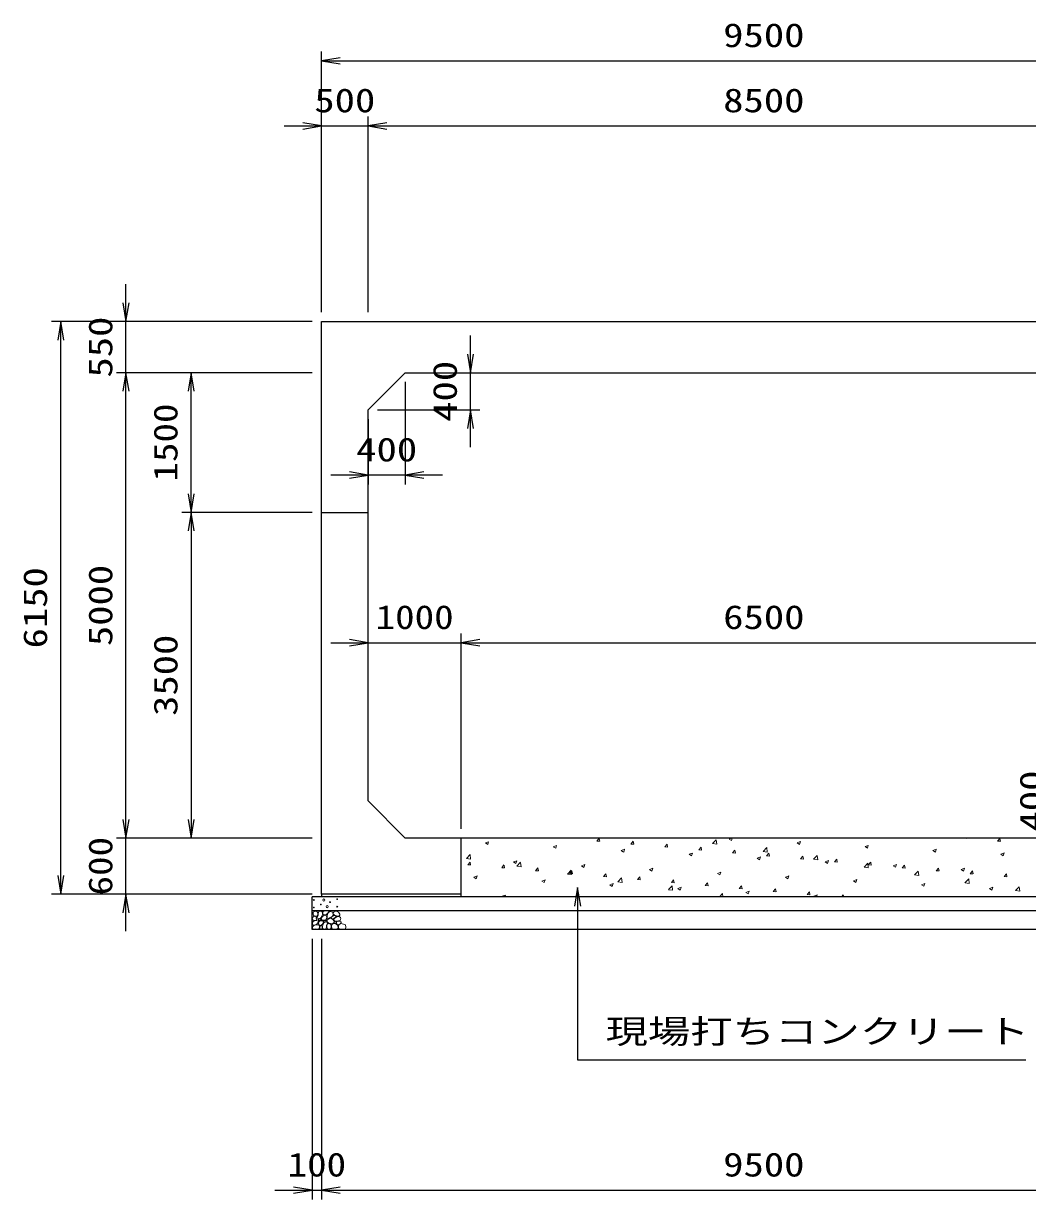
# Model space of a CAD drawing. Units: millimetres at full size. Extents: x 0 to 84100, y 0 to 59400.
# Drawn here: x 34100 to 44881, y 29970 to 42600 of the extents above; entities that cross this region are included whole.
import ezdxf
from ezdxf.enums import TextEntityAlignment as Align

# ---------------------------------------------------------------- set-up
doc = ezdxf.new("R2010")
doc.units = ezdxf.units.MM
for name, color, linetype, lineweight in [('D-DCR-HCHn', 4, 'Continuous', 9), ('D-STR-DIM', 7, 'Continuous', 25), ('D-STR-STRn', 1, 'Continuous', 25), ('D-STR-TXT', 7, 'Continuous', 25)]:
    doc.layers.add(name, color=color, linetype=linetype, lineweight=lineweight)
doc.styles.add('ＭＳ ゴシック', font='')
doc.styles.get('ＭＳ ゴシック').set_extended_font_data('MS Gothic')

# ---------------------------------------------------------------- blocks, each defined once
blk = doc.blocks.new('open_arrow')
at = {"color": 0, "linetype": 'Continuous', "lineweight": -2}
blk.add_lwpolyline([(7.5, 1.25), (0, 0), (7.5, -1.25)], dxfattribs=at)

msp = doc.modelspace()

# ---------------------------------------------------------------- linework, layer by layer
at = {"layer": 'D-DCR-HCHn'}
for p, q in [((39911.6, 33850), (39923.699, 33848.942)), ((39923.95, 33848.862), (39923.74, 33850)), ((40257.658, 33819.753), (40282.149, 33848.939)), ((40288.318, 33816.981), (40282.444, 33848.824)), ((41676.275, 33841.137), (41699.364, 33850)), ((41701.648, 33824.01), (41710.369, 33850)), ((44208.69, 33850), (44225.631, 33848.518)), ((44225.88, 33848.409), (44225.586, 33850)), ((39059.254, 33799.347), (39094.823, 33813.001)), ((39059.329, 33799.262), (39084.598, 33782.217)), ((39084.631, 33782.218), (39094.931, 33812.916)), ((39789.317, 33758.662), (39824.886, 33772.315)), ((39789.391, 33758.577), (39814.66, 33741.533)), ((39814.692, 33741.533), (39824.993, 33772.231)), ((40257.703, 33819.72), (40288.067, 33817.063)), ((40519.379, 33717.976), (40554.949, 33731.63)), ((40544.754, 33700.849), (40555.054, 33731.547)), ((40622.028, 33787.875), (40646.518, 33817.061)), ((40622.071, 33787.842), (40652.435, 33785.185)), ((40652.686, 33785.101), (40646.812, 33816.944)), ((40986.397, 33755.997), (41010.887, 33785.183)), ((40986.439, 33755.964), (41016.803, 33753.307)), ((41017.053, 33753.22), (41011.18, 33785.063)), ((41350.766, 33724.118), (41375.257, 33753.305)), ((41350.807, 33724.086), (41381.171, 33721.429)), ((41381.421, 33721.34), (41375.547, 33753.182)), ((41499.461, 33792.43), (41539.028, 33833.667)), ((41499.519, 33792.325), (41544.699, 33785.318)), ((41544.651, 33785.347), (41539.039, 33833.591)), ((41676.347, 33841.053), (41701.616, 33824.008)), ((42041.619, 33708.345), (42081.186, 33749.583)), ((42086.81, 33701.262), (42081.197, 33749.507)), ((42406.338, 33800.452), (42441.907, 33814.106)), ((42406.409, 33800.368), (42431.678, 33783.323)), ((42431.71, 33783.326), (42442.01, 33814.024)), ((43136.4, 33759.767), (43171.97, 33773.42)), ((43136.47, 33759.683), (43161.739, 33742.639)), ((43161.771, 33742.641), (43172.072, 33773.339)), ((43866.463, 33719.081), (43902.033, 33732.735)), ((43891.833, 33701.957), (43902.133, 33732.655)), ((44559.604, 33819.329), (44584.094, 33848.515)), ((44559.635, 33819.296), (44589.999, 33816.64)), ((44590.247, 33816.528), (44584.374, 33848.371)), ((38856.02, 33633.916), (38895.588, 33675.154)), ((38856.077, 33633.817), (38901.257, 33626.81)), ((38901.21, 33626.834), (38895.598, 33675.078)), ((39362.484, 33594.816), (39398.053, 33608.47)), ((39387.859, 33577.688), (39398.16, 33608.386)), ((40519.453, 33717.892), (40544.722, 33700.848)), ((41249.442, 33677.291), (41285.011, 33690.945)), ((41249.514, 33677.207), (41274.783, 33660.163)), ((41274.815, 33660.164), (41285.116, 33690.862)), ((41715.136, 33692.24), (41739.626, 33721.427)), ((41715.175, 33692.208), (41745.539, 33689.551)), ((41745.789, 33689.459), (41739.915, 33721.302)), ((41979.505, 33636.606), (42015.074, 33650.26)), ((41979.576, 33636.522), (42004.845, 33619.478)), ((42004.877, 33619.48), (42015.177, 33650.178)), ((42041.677, 33708.239), (42086.857, 33701.232)), ((42079.505, 33660.362), (42103.995, 33689.548)), ((42079.544, 33660.33), (42109.908, 33657.673)), ((42110.156, 33657.578), (42104.283, 33689.421)), ((42443.874, 33628.484), (42468.365, 33657.67)), ((42443.912, 33628.451), (42474.276, 33625.795)), ((42474.524, 33625.698), (42468.65, 33657.541)), ((42583.777, 33624.26), (42623.344, 33665.498)), ((42583.836, 33624.154), (42629.015, 33617.147)), ((42628.968, 33617.178), (42623.355, 33665.422)), ((42709.568, 33595.921), (42745.137, 33609.575)), ((42734.939, 33578.795), (42745.239, 33609.493)), ((42808.244, 33596.606), (42832.734, 33625.792)), ((42808.28, 33596.573), (42838.644, 33593.917)), ((42838.892, 33593.817), (42833.018, 33625.66)), ((43866.532, 33718.998), (43891.801, 33701.954)), ((44596.526, 33678.396), (44632.095, 33692.05)), ((44596.593, 33678.313), (44621.863, 33661.269)), ((44621.895, 33661.272), (44632.195, 33691.97)), ((38870.668, 33565.152), (38895.158, 33594.338)), ((38870.716, 33565.119), (38901.08, 33562.463)), ((38901.33, 33562.39), (38895.456, 33594.232)), ((39235.037, 33533.274), (39259.527, 33562.46)), ((39235.084, 33533.241), (39265.448, 33530.584)), ((39265.698, 33530.509), (39259.824, 33562.352)), ((39362.558, 33594.731), (39387.827, 33577.687)), ((39398.178, 33549.831), (39437.746, 33591.069)), ((39398.236, 33549.731), (39443.415, 33542.724)), ((39443.368, 33542.749), (39437.756, 33590.994)), ((39599.407, 33501.396), (39623.897, 33530.582)), ((39599.452, 33501.363), (39629.816, 33498.706)), ((39630.065, 33498.628), (39624.192, 33530.471)), ((39940.337, 33465.747), (39979.904, 33506.984)), ((39963.776, 33469.517), (39988.266, 33498.704)), ((39985.527, 33458.665), (39979.914, 33506.909)), ((39994.433, 33466.748), (39988.559, 33498.591)), ((40092.546, 33554.131), (40128.116, 33567.784)), ((40092.62, 33554.046), (40117.889, 33537.002)), ((40117.921, 33537.003), (40128.221, 33567.701)), ((40822.609, 33513.445), (40858.179, 33527.099)), ((40822.681, 33513.361), (40847.95, 33496.317)), ((40847.982, 33496.319), (40858.283, 33527.017)), ((41552.672, 33472.76), (41588.241, 33486.414)), ((41552.743, 33472.677), (41578.012, 33455.632)), ((41578.044, 33455.634), (41588.344, 33486.332)), ((42709.637, 33595.837), (42734.906, 33578.793)), ((43125.935, 33540.176), (43165.503, 33581.413)), ((43125.994, 33540.068), (43171.174, 33533.061)), ((43171.126, 33533.093), (43165.513, 33581.338)), ((43172.613, 33564.728), (43197.103, 33593.914)), ((43172.648, 33564.695), (43203.012, 33562.039)), ((43203.259, 33561.937), (43197.386, 33593.78)), ((43439.63, 33555.236), (43475.2, 33568.889)), ((43439.699, 33555.152), (43464.968, 33538.108)), ((43465, 33538.111), (43475.3, 33568.809)), ((43536.982, 33532.849), (43561.473, 33562.036)), ((43537.016, 33532.817), (43567.38, 33530.161)), ((43567.627, 33530.056), (43561.753, 33561.899)), ((43668.093, 33456.091), (43707.661, 33497.329)), ((43713.284, 33449.008), (43707.672, 33497.253)), ((43901.352, 33500.971), (43925.842, 33530.158)), ((43901.384, 33500.939), (43931.748, 33498.283)), ((43931.995, 33498.176), (43926.121, 33530.018)), ((44169.693, 33514.55), (44205.262, 33528.204)), ((44169.761, 33514.468), (44195.03, 33497.423)), ((44195.062, 33497.426), (44205.362, 33528.124)), ((44265.721, 33469.093), (44290.211, 33498.279)), ((44296.362, 33466.295), (44290.489, 33498.138)), ((38935.651, 33430.97), (38971.22, 33444.624)), ((38935.725, 33430.886), (38960.994, 33413.841)), ((38961.026, 33413.842), (38971.327, 33444.54)), ((39665.713, 33390.285), (39701.283, 33403.939)), ((39665.787, 33390.201), (39691.056, 33373.157)), ((39691.088, 33373.157), (39701.388, 33403.855)), ((39940.394, 33465.646), (39985.574, 33458.639)), ((39963.82, 33469.485), (39994.184, 33466.828)), ((40328.145, 33437.639), (40352.635, 33466.826)), ((40328.188, 33437.607), (40358.552, 33434.95)), ((40358.801, 33434.867), (40352.927, 33466.71)), ((40395.776, 33349.6), (40431.346, 33363.253)), ((40395.848, 33349.516), (40421.118, 33332.472)), ((40421.149, 33332.473), (40431.45, 33363.171)), ((40482.495, 33381.662), (40522.062, 33422.9)), ((40482.552, 33381.56), (40527.732, 33374.553)), ((40527.685, 33374.58), (40522.072, 33422.825)), ((40692.515, 33405.761), (40717.005, 33434.947)), ((40692.557, 33405.729), (40722.921, 33403.072)), ((40723.168, 33402.987), (40717.295, 33434.83)), ((41056.884, 33373.883), (41081.374, 33403.069)), ((41056.925, 33373.851), (41087.289, 33371.194)), ((41087.536, 33371.106), (41081.662, 33402.949)), ((41421.253, 33342.005), (41445.743, 33371.191)), ((41451.904, 33339.226), (41446.03, 33371.068)), ((42282.735, 33432.075), (42318.304, 33445.729)), ((42282.805, 33431.992), (42308.074, 33414.948)), ((42308.106, 33414.95), (42318.406, 33445.648)), ((43012.797, 33391.39), (43048.367, 33405.044)), ((43012.866, 33391.307), (43038.135, 33374.263)), ((43038.167, 33374.265), (43048.467, 33404.963)), ((43668.152, 33455.983), (43713.332, 33448.976)), ((43742.86, 33350.705), (43778.429, 33364.358)), ((43742.928, 33350.622), (43768.197, 33333.578)), ((43768.229, 33333.581), (43778.529, 33364.279)), ((44210.251, 33372.006), (44249.819, 33413.244)), ((44210.31, 33371.897), (44255.49, 33364.89)), ((44255.442, 33364.924), (44249.83, 33413.169)), ((44265.753, 33469.061), (44296.117, 33466.405)), ((44630.09, 33437.215), (44654.581, 33466.401)), ((44630.121, 33437.183), (44660.485, 33434.526)), ((44660.73, 33434.414), (44654.857, 33466.257)), ((39238.88, 33226.439), (39274.45, 33240.093)), ((39238.954, 33226.355), (39248.376, 33220)), ((39267.841, 33220), (39274.555, 33240.01)), ((41024.653, 33297.577), (41064.22, 33338.815)), ((41024.71, 33297.475), (41069.89, 33290.468)), ((41069.843, 33290.496), (41064.23, 33338.74)), ((41125.839, 33308.914), (41161.408, 33322.568)), ((41125.91, 33308.831), (41151.179, 33291.787)), ((41151.211, 33291.788), (41161.511, 33322.486)), ((41421.293, 33341.972), (41451.657, 33339.316)), ((41573.054, 33220), (41606.378, 33254.73)), ((41610.42, 33220), (41606.389, 33254.656)), ((41785.623, 33310.127), (41810.113, 33339.313)), ((41785.661, 33310.094), (41816.025, 33307.438)), ((41816.271, 33307.345), (41810.398, 33339.188)), ((41855.902, 33268.229), (41891.471, 33281.883)), ((41855.972, 33268.146), (41881.241, 33251.102)), ((41881.273, 33251.104), (41891.573, 33281.802)), ((42149.992, 33278.248), (42174.482, 33307.435)), ((42150.029, 33278.216), (42180.393, 33275.56)), ((42180.639, 33275.464), (42174.765, 33307.307)), ((42514.361, 33246.37), (42538.851, 33275.557)), ((42514.397, 33246.338), (42544.761, 33243.682)), ((42545.007, 33243.584), (42539.133, 33275.427)), ((42585.964, 33227.544), (42621.534, 33241.198)), ((42586.033, 33227.461), (42597.095, 33220)), ((42614.549, 33220), (42621.634, 33241.117)), ((42883.352, 33220), (42903.221, 33243.678)), ((42907.844, 33220), (42903.501, 33243.546)), ((44472.923, 33310.019), (44508.492, 33323.673)), ((44472.989, 33309.937), (44498.258, 33292.893)), ((44498.29, 33292.896), (44508.591, 33323.594)), ((44752.409, 33287.922), (44791.977, 33329.159)), ((44752.468, 33287.812), (44797.648, 33280.805)), ((44797.6, 33280.839), (44791.988, 33329.084))]:
    msp.add_line(p, q, dxfattribs=at)
for points in [[(37207.281, 33003.808), (37200.346, 32983.005), (37209.592, 32969.136), (37232.707, 32966.824), (37248.488, 32973.599), (37241.952, 32989.939), (37246.575, 32999.185), (37237.33, 33008.431), (37223.461, 33013.053)], [(37251.155, 32927.009), (37268.277, 32952.692), (37266.137, 32959.112), (37242.594, 32965.533), (37221.192, 32963.393), (37206.21, 32950.551), (37204.07, 32935.57), (37206.21, 32920.588), (37223.332, 32916.308)], [(37251.198, 33061.594), (37230.395, 33066.217), (37211.904, 33056.971), (37209.592, 33036.168), (37214.215, 33019.988), (37237.33, 33013.053), (37253.51, 33013.053), (37260.444, 33024.611), (37260.444, 33050.037)], [(37269.69, 33063.906), (37262.756, 33043.102), (37265.067, 33019.988), (37248.887, 32994.562), (37269.69, 32983.005), (37292.805, 32994.562), (37306.673, 33013.053), (37311.296, 33043.102), (37306.673, 33059.283), (37292.805, 33066.217)], [(37274.313, 32983.005), (37262.756, 32973.759), (37267.379, 32966.824), (37283.559, 32966.824), (37290.493, 32969.136), (37295.116, 32978.382), (37288.182, 32985.316)], [(37308.985, 33008.431), (37297.427, 32980.693), (37306.673, 32969.136), (37334.411, 32969.136), (37345.968, 32973.759), (37357.525, 32989.939), (37357.525, 33003.808), (37345.968, 33022.299), (37332.099, 33024.611)], [(37343.185, 32950.551), (37353.886, 32959.112), (37349.606, 32965.533), (37334.624, 32965.533), (37328.204, 32963.393), (37323.923, 32954.832), (37330.344, 32948.411)], [(37413.203, 32929.532), (37377.829, 32936.129), (37362.782, 32948.266), (37358.03, 32967.263), (37372.713, 32981.629), (37401.323, 32989.69), (37422.97, 32976.761), (37436.961, 32959.347), (37433.002, 32941.67)], [(37373.447, 32986.214), (37360.689, 32990.569), (37359.425, 33018.678), (37372.512, 33047.359), (37389.448, 33063.536), (37421.403, 33057.032), (37424.133, 33021.913), (37413.816, 33009.876), (37385.739, 32994.301)], [(37404.798, 32995.711), (37406.454, 32989.566), (37412.011, 32985.193), (37424.19, 32983.302), (37435.305, 32989.802), (37445.592, 32999.138), (37454.858, 33007.333), (37454.635, 33013.462), (37448.736, 33018.875), (37434.203, 33020.356), (37421.47, 33014.383), (37412.011, 33005.165), (37407.281, 33000.556)], [(37432.012, 33029.601), (37425.964, 33035.086), (37424.897, 33040.792), (37428.414, 33053.305), (37438.71, 33067.61), (37461.004, 33066.105), (37482.571, 33055.811), (37497.195, 33035.597), (37495.021, 33022.456), (37488.02, 33015.716), (37476.769, 33013.215), (37460.511, 33017.483), (37439.289, 33024.481)], [(37493.372, 32961.832), (37498.688, 32966.874), (37505.476, 32975.68), (37507.145, 32983.275), (37503.144, 32997.685), (37489.088, 33008.67), (37468.907, 33007.89), (37441.698, 32993.001), (37432.086, 32980.757), (37435.152, 32966.784), (37444.778, 32960.04), (37453.599, 32959.145), (37467.363, 32959.524), (37480.808, 32961.002)], [(37259.716, 32873.503), (37274.698, 32879.924), (37278.978, 32901.326), (37270.417, 32916.308), (37255.435, 32920.588), (37236.173, 32918.448), (37214.771, 32909.887), (37204.07, 32897.045), (37204.07, 32882.064), (37210.49, 32873.503), (37236.173, 32875.643)], [(37311.082, 32927.009), (37321.783, 32952.692), (37313.222, 32963.393), (37287.539, 32963.393), (37276.838, 32959.112), (37266.137, 32944.131), (37266.137, 32931.289), (37276.838, 32914.167), (37289.679, 32912.027)], [(37306.801, 32879.924), (37306.801, 32905.606), (37296.1, 32912.027), (37285.399, 32905.606), (37283.259, 32890.625), (37285.399, 32877.783), (37300.381, 32873.503)], [(37347.466, 32875.643), (37353.886, 32894.905), (37351.746, 32916.308), (37366.728, 32939.85), (37347.466, 32950.551), (37326.063, 32939.85), (37313.222, 32922.728), (37308.941, 32894.905), (37313.222, 32879.924), (37326.063, 32873.503)], [(37364.588, 32877.783), (37383.85, 32873.503), (37400.972, 32882.064), (37403.112, 32901.326), (37400.968, 32924.878), (37377.429, 32932.327), (37362.447, 32928.603), (37356.027, 32912.027), (37356.027, 32888.484)], [(37412.352, 32923.637), (37427.306, 32932.556), (37453.44, 32932.292), (37474.93, 32913.525), (37478.643, 32884.899), (37464.853, 32874.245), (37428.098, 32871.871), (37411.731, 32881.633), (37407.172, 32904.06)], [(37449.971, 32935.265), (37454.183, 32938.446), (37457.686, 32943.505), (37457.81, 32950.431), (37453.414, 32956.067), (37445.769, 32957.977), (37439.356, 32956.179), (37437.704, 32950.442), (37436.896, 32944.835), (37437.881, 32937.456), (37443.975, 32934.127)], [(37477.597, 32920.331), (37467.895, 32925.079), (37460.89, 32933.822), (37460.719, 32945.084), (37464.942, 32955.627), (37480.189, 32957.625), (37495.054, 32958.018), (37509.481, 32952.512), (37511.849, 32943.273), (37499.54, 32932.195), (37484.555, 32923.15)], [(37509.972, 32872.493), (37494.837, 32874.274), (37484.866, 32879.787), (37480.835, 32892.722), (37480.945, 32904.963), (37490.172, 32921.678), (37508.242, 32932.822), (37535.731, 32928.403), (37557.453, 32920.334), (37562.643, 32896.125), (37558.03, 32878.257), (37536.884, 32872.877)]]:
    msp.add_lwpolyline(points, close=True, dxfattribs=at)
msp.add_lwpolyline([(37343.432, 33068.547), (37326.093, 33066.446), (37314.258, 33058.701), (37314.626, 33039.819), (37320.514, 33026.087), (37335.025, 33026.185), (37355.107, 33029.153), (37364.799, 33043.689), (37374.082, 33053.492), (37376.884, 33064.345), (37364.099, 33068.547), (37343.082, 33068.547)], dxfattribs=at)
for centre, radius in [((37216.091, 33186.145), 4.5), ((37217.803, 33105.879), 4.5), ((37293.437, 33138.641), 4.5), ((37325.004, 33186.145), 11.25), ((37359.996, 33114.955), 11.25), ((37391.563, 33162.459), 4.5), ((37467.197, 33195.221), 4.5), ((37468.909, 33114.955), 4.5)]:
    msp.add_circle(centre, radius, dxfattribs=at)
at = {"layer": 'D-STR-DIM'}
for p, q in [((37300, 39500), (37300, 42300)), ((37300, 42200), (46800, 42200)), ((37300, 39500), (37300, 41600)), ((37800, 39500), (37800, 41600)), ((37800, 39500), (37800, 41600)), ((36900, 41500), (38200, 41500)), ((37800, 41500), (46300, 41500)), ((35200, 38450), (35200, 39800)), ((37200, 39400), (34400, 39400)), ((34500, 33250), (34500, 39400)), ((37200, 39400), (35100, 39400)), ((38900, 38050), (38900, 39250)), ((37200, 38850), (35100, 38850)), ((37200, 38850), (35100, 38850)), ((35200, 33850), (35200, 38850)), ((37200, 38850), (35800, 38850)), ((35900, 37350), (35900, 38850)), ((38300, 38850), (39000, 38850)), ((38200, 38750), (38200, 37650)), ((37900, 38450), (39000, 38450)), ((37800, 38350), (37800, 37650)), ((38600, 37750), (37400, 37750)), ((37200, 37350), (35800, 37350)), ((37200, 37350), (35800, 37350)), ((35900, 37350), (35900, 33850)), ((38800, 33950), (38800, 36050)), ((38800, 33950), (38800, 36050)), ((37400, 35950), (39200, 35950)), ((38800, 35950), (45300, 35950)), ((35200, 32850), (35200, 34250)), ((37200, 33850), (35100, 33850)), ((37200, 33850), (35100, 33850)), ((37200, 33850), (35800, 33850)), ((37200, 33250), (34400, 33250)), ((37200, 33250), (35100, 33250)), ((37200, 32770), (37200, 29970)), ((37300, 32770), (37300, 29970)), ((37300, 32770), (37300, 29970)), ((36800, 30070), (37700, 30070)), ((37300, 30070), (46800, 30070))]:
    msp.add_line(p, q, dxfattribs=at)
at = {"layer": 'D-STR-STRn'}
for p, q in [((37300, 39400), (46800, 39400)), ((37300, 33250), (37300, 39400)), ((38200, 38850), (37800, 38450)), ((38200, 38850), (45900, 38850)), ((37800, 34250), (37800, 38450)), ((37300, 37350), (37800, 37350)), ((37800, 34250), (38200, 33850)), ((45900, 33850), (38200, 33850)), ((38800, 33220), (38800, 33850)), ((46900, 33220), (37200, 33220)), ((37200, 32870), (37200, 33220)), ((38800, 33250), (37300, 33250)), ((37300, 33250), (37300, 33220)), ((46900, 33070), (37200, 33070)), ((46900, 32870), (37200, 32870))]:
    msp.add_line(p, q, dxfattribs=at)
at = {"layer": 'D-STR-TXT'}
msp.add_lwpolyline([(40050, 33320), (40050, 31470), (40250, 31470), (44862.69, 31470)], dxfattribs=at)

# ---------------------------------------------------------------- block references
at = {"layer": 'D-STR-DIM', "xscale": 26.7, "yscale": 26.7}
for p in [(37300, 42200), (37800, 41500), (37800, 41500), (38200, 37750), (38800, 35950), (38800, 35950), (37300, 30070), (37300, 30070)]:
    msp.add_blockref('open_arrow', p, dxfattribs=at)
for p, rotation in [((37300, 41500), 180), ((35200, 39400), 90), ((34500, 39400), 270), ((38900, 38850), 90), ((35200, 38850), 270), ((35200, 38850), 270), ((35900, 38850), 270), ((38900, 38450), 270), ((37800, 37750), 180), ((35900, 37350), 90), ((35900, 37350), 270), ((37800, 35950), 180), ((35200, 33850), 90), ((35200, 33850), 90), ((35900, 33850), 90), ((34500, 33250), 90), ((35200, 33250), 270), ((37200, 30070), 180)]:
    msp.add_blockref('open_arrow', p, dxfattribs=dict(at, rotation=rotation))
at = {"layer": 'D-STR-TXT', "xscale": 26.7, "yscale": 26.7, "rotation": 270}
msp.add_blockref('open_arrow', (40050, 33320), dxfattribs=at)

# ---------------------------------------------------------------- texts
at = {"layer": 'D-STR-DIM', "style": 'ＭＳ ゴシック'}
for s, width, p in [('9500', 1.25, (42050, 42475)), ('500', 1.25, (37550, 41775)), ('8500', 1.25, (42050, 41775)), ('400', 1.25, (38000, 38025)), ('1000', 1.2, (38300, 36225)), ('6500', 1.25, (42050, 36225)), ('100', 1.2, (37250, 30345)), ('9500', 1.25, (42050, 30345))]:
    msp.add_text(s, height=256.6, dxfattribs=dict(at, width=width)).set_placement(p, align=Align.MIDDLE_CENTER)
for s, width, p in [('550', 1.25, (34925, 39125)), ('400', 1.25, (38625, 38650)), ('1500', 1.2, (35625, 38100)), ('5000', 1.25, (34925, 36350)), ('6150', 1.25, (34225, 36325)), ('3500', 1.25, (35625, 35600)), ('400', 1.25, (44925, 34250)), ('600', 1.2, (34925, 33550))]:
    msp.add_text(s, height=256.6, rotation=90, dxfattribs=dict(at, width=width)).set_placement(p, align=Align.MIDDLE_CENTER)
at = {"layer": 'D-STR-TXT', "style": 'ＭＳ ゴシック', "width": 1.3}
msp.add_text('現場打ちコンクリート', height=256.6, dxfattribs=at).set_placement((40350, 31570), align=Align.BOTTOM_LEFT)

doc.saveas('drawing.dxf')
